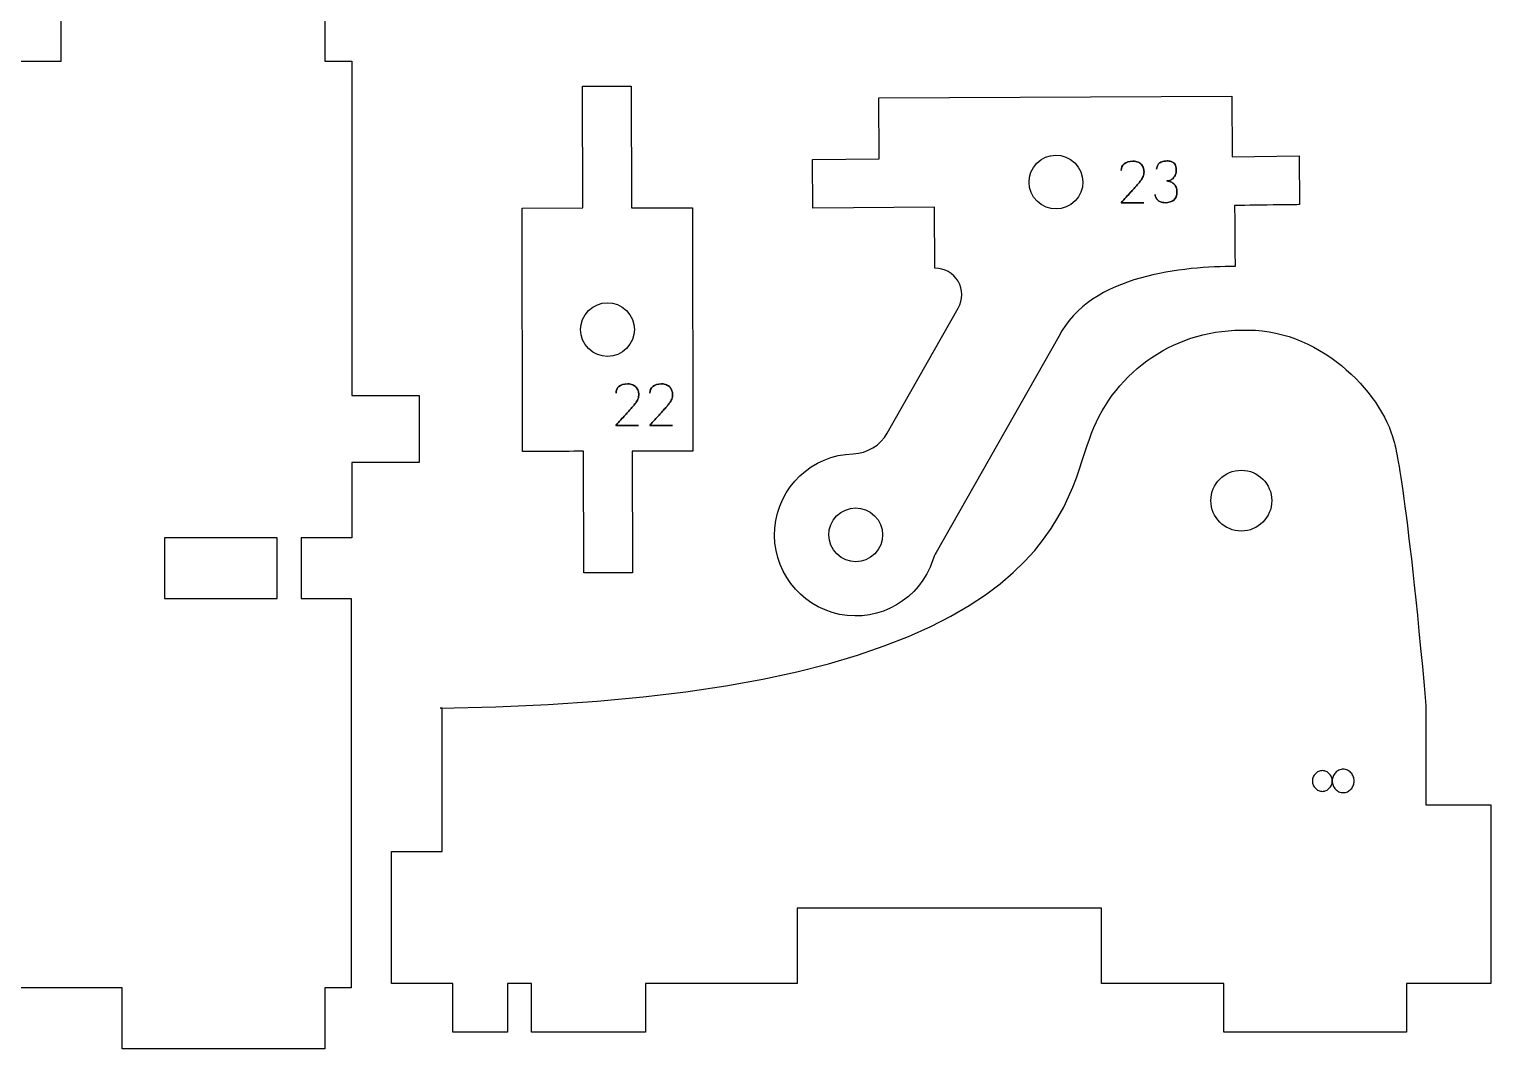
# Model space of a CAD drawing. Header units: centimetres. Extents: x -26.3 to 6, y -21.9 to 0.4.
# Drawn here: x -17.15 to -9.95, y -12.22 to -7.19 of the extents above; entities that cross this region are included whole.
import ezdxf

# ---------------------------------------------------------------- set-up
doc = ezdxf.new("R2010")
doc.units = ezdxf.units.CM
doc.header["$MEASUREMENT"] = 0
doc.layers.add('Layer 1', color=7, linetype='Continuous')

msp = doc.modelspace()

# ---------------------------------------------------------------- linework, layer by layer
at = {"layer": 'Layer 1', "lineweight": -3}
for points, knots in [([(-15.55957, -8.99456), (-15.55957, -8.99456), (-15.56221, -8.99415), (-15.56221, -8.99415), (-15.56221, -8.99415), (-15.56221, -8.99415), (-15.56221, -7.34545), (-15.56221, -7.34545), (-15.56221, -7.34545), (-15.56221, -7.34545), (-15.56477, -7.34544), (-15.56477, -7.34544), (-15.56477, -7.34544), (-15.56477, -7.34544), (-15.69477, -7.34544), (-15.69477, -7.34544), (-15.69477, -7.34544), (-15.69477, -7.34544), (-15.69477, -7.04544), (-15.69477, -7.04544), (-15.69477, -7.04544), (-15.69477, -7.04544), (-16.99477, -7.04544), (-16.99477, -7.04544), (-16.99477, -7.04544), (-16.99477, -7.04544), (-16.99477, -7.34544), (-16.99477, -7.34544), (-16.99477, -7.34544), (-16.99477, -7.34544), (-18.89477, -7.34544), (-18.89477, -7.34544), (-18.89477, -7.34544), (-18.89477, -7.34544), (-18.89477, -7.04544), (-18.89477, -7.04544), (-18.89477, -7.04544), (-18.89477, -7.04544), (-19.39477, -7.04544), (-19.39477, -7.04544), (-19.39477, -7.04544), (-19.39477, -7.04544), (-19.39477, -7.34544), (-19.39477, -7.34544), (-19.39477, -7.34544), (-19.39477, -7.34544), (-19.69477, -7.34544), (-19.69477, -7.34544), (-19.69477, -7.34544), (-19.69477, -7.34544), (-19.69477, -7.04544), (-19.69477, -7.04544), (-19.69477, -7.04544), (-19.69477, -7.04544), (-20.19477, -7.04544), (-20.19477, -7.04544), (-20.19477, -7.04544), (-20.19477, -7.04544), (-20.19477, -7.34544), (-20.19477, -7.34544), (-20.19477, -7.34544), (-20.19477, -7.34544), (-20.32477, -7.34544), (-20.32477, -7.34544), (-20.32477, -7.34544), (-20.32477, -7.34544), (-20.32477, -9.69546), (-20.32477, -9.69545), (-20.32477, -9.69545), (-20.32477, -9.69544), (-19.33472, -9.69545), (-19.33472, -9.69545), (-19.33472, -9.69545), (-19.33472, -9.69545), (-19.33472, -9.99545), (-19.33472, -9.99545), (-19.33472, -9.99545), (-19.33472, -9.99545), (-20.32477, -9.99544), (-20.32477, -9.99545), (-20.32477, -9.99545), (-20.32477, -9.99546), (-20.32477, -11.91544), (-20.32477, -11.91544), (-20.32477, -11.91544), (-20.32477, -11.91544), (-20.19477, -11.91544), (-20.19477, -11.91544), (-20.19477, -11.91544), (-20.19477, -11.91544), (-20.19477, -12.21544), (-20.19477, -12.21544), (-20.19477, -12.21544), (-20.19477, -12.21544), (-18.69477, -12.21544), (-18.69477, -12.21544), (-18.69477, -12.21544), (-18.69477, -12.21544), (-18.69477, -11.91544), (-18.69477, -11.91544), (-18.69477, -11.91544), (-18.69477, -11.91544), (-16.69477, -11.91544), (-16.69477, -11.91544), (-16.69477, -11.91544), (-16.69477, -11.91544), (-16.69477, -12.21544), (-16.69477, -12.21544), (-16.69477, -12.21544), (-16.69477, -12.21544), (-15.69477, -12.21544), (-15.69477, -12.21544), (-15.69477, -12.21544), (-15.69477, -12.21544), (-15.69477, -11.91544), (-15.69477, -11.91544), (-15.69477, -11.91544), (-15.69477, -11.91544), (-15.56477, -11.91544), (-15.56477, -11.91544), (-15.56477, -11.91544), (-15.56477, -11.91544), (-15.56477, -9.99546), (-15.56477, -9.99546), (-15.56477, -9.99546), (-15.56477, -9.99546), (-15.81171, -9.99546), (-15.81171, -9.99546), (-15.81171, -9.99546), (-15.81171, -9.99547), (-15.81171, -9.69547), (-15.81171, -9.69546), (-15.81171, -9.69546), (-15.81171, -9.69546), (-15.56221, -9.69546), (-15.56221, -9.69546), (-15.56221, -9.69546), (-15.56221, -9.69547), (-15.56221, -9.32415), (-15.56221, -9.32415), (-15.56221, -9.32415), (-15.56221, -9.32415), (-15.55957, -9.32456), (-15.55957, -9.32456), (-15.55957, -9.32456), (-15.55957, -9.32456), (-15.22957, -9.32456), (-15.22957, -9.32456), (-15.22957, -9.32456), (-15.22957, -9.32456), (-15.22957, -8.99456), (-15.22957, -8.99456), (-15.22957, -8.99456), (-15.22957, -8.99456), (-15.55957, -8.99456), (-15.55957, -8.99456)], [0, 0, 0, 0, 0.025, 0.025, 0.025, 0.025, 0.05, 0.05, 0.05, 0.05, 0.075, 0.075, 0.075, 0.075, 0.1, 0.1, 0.1, 0.1, 0.125, 0.125, 0.125, 0.125, 0.15, 0.15, 0.15, 0.15, 0.175, 0.175, 0.175, 0.175, 0.2, 0.2, 0.2, 0.2, 0.225, 0.225, 0.225, 0.225, 0.25, 0.25, 0.25, 0.25, 0.275, 0.275, 0.275, 0.275, 0.3, 0.3, 0.3, 0.3, 0.325, 0.325, 0.325, 0.325, 0.35, 0.35, 0.35, 0.35, 0.375, 0.375, 0.375, 0.375, 0.4, 0.4, 0.4, 0.4, 0.425, 0.425, 0.425, 0.425, 0.45, 0.45, 0.45, 0.45, 0.475, 0.475, 0.475, 0.475, 0.5, 0.5, 0.5, 0.5, 0.525, 0.525, 0.525, 0.525, 0.55, 0.55, 0.55, 0.55, 0.575, 0.575, 0.575, 0.575, 0.6, 0.6, 0.6, 0.6, 0.625, 0.625, 0.625, 0.625, 0.65, 0.65, 0.65, 0.65, 0.675, 0.675, 0.675, 0.675, 0.7, 0.7, 0.7, 0.7, 0.725, 0.725, 0.725, 0.725, 0.75, 0.75, 0.75, 0.75, 0.775, 0.775, 0.775, 0.775, 0.8, 0.8, 0.8, 0.8, 0.825, 0.825, 0.825, 0.825, 0.85, 0.85, 0.85, 0.85, 0.875, 0.875, 0.875, 0.875, 0.9, 0.9, 0.9, 0.9, 0.925, 0.925, 0.925, 0.925, 0.95, 0.95, 0.95, 0.95, 1, 1, 1, 1]), ([(-14.41988, -9.2696), (-14.41988, -9.2696), (-14.41854, -9.8696), (-14.41854, -9.8696), (-14.41854, -9.8696), (-14.41854, -9.8696), (-14.17854, -9.86906), (-14.17854, -9.86906), (-14.17854, -9.86906), (-14.17854, -9.86906), (-14.1799, -9.26906), (-14.1799, -9.26906), (-14.1799, -9.26906), (-14.1799, -9.26906), (-13.87989, -9.26838), (-13.87989, -9.26838), (-13.87989, -9.26838), (-13.87989, -9.26838), (-13.88258, -8.06839), (-13.88258, -8.06839), (-13.88258, -8.06839), (-13.88258, -8.06839), (-14.18258, -8.06906), (-14.18258, -8.06906), (-14.18258, -8.06906), (-14.18258, -8.06906), (-14.18392, -7.46906), (-14.18392, -7.46906), (-14.18392, -7.46906), (-14.18392, -7.46906), (-14.42392, -7.4696), (-14.42392, -7.4696), (-14.42392, -7.4696), (-14.42392, -7.4696), (-14.42257, -8.0696), (-14.42257, -8.0696), (-14.42257, -8.0696), (-14.42257, -8.0696), (-14.72258, -8.07028), (-14.72258, -8.07028), (-14.72258, -8.07028), (-14.72258, -8.07028), (-14.71988, -9.27026), (-14.71988, -9.27026), (-14.71988, -9.27026), (-14.71988, -9.27026), (-14.41988, -9.2696), (-14.41988, -9.2696)], [0, 0, 0, 0, 0.0769231, 0.0769231, 0.0769231, 0.0769231, 0.1538462, 0.1538462, 0.1538462, 0.1538462, 0.2307692, 0.2307692, 0.2307692, 0.2307692, 0.3076923, 0.3076923, 0.3076923, 0.3076923, 0.3846154, 0.3846154, 0.3846154, 0.3846154, 0.4615385, 0.4615385, 0.4615385, 0.4615385, 0.5384615, 0.5384615, 0.5384615, 0.5384615, 0.6153846, 0.6153846, 0.6153846, 0.6153846, 0.6923077, 0.6923077, 0.6923077, 0.6923077, 0.7692308, 0.7692308, 0.7692308, 0.7692308, 0.8461538, 0.8461538, 0.8461538, 0.8461539, 1, 1, 1, 1]), ([(-12.96371, -7.52657), (-12.96371, -7.52657), (-12.9634, -7.52657), (-12.9634, -7.52657), (-12.9634, -7.52657), (-12.9634, -7.52657), (-12.9612, -7.82656), (-12.9612, -7.82656), (-12.9612, -7.82656), (-12.9612, -7.82656), (-12.9612, -7.82679), (-12.9612, -7.82679), (-12.9612, -7.82679), (-12.9612, -7.82679), (-13.29118, -7.83096), (-13.29118, -7.83096), (-13.29118, -7.83096), (-13.29118, -7.83096), (-13.28942, -8.07095), (-13.28942, -8.07095), (-13.28942, -8.07095), (-13.28942, -8.07095), (-12.68944, -8.06655), (-12.68944, -8.06655), (-12.68944, -8.06655), (-12.68944, -8.06655), (-12.68725, -8.36655), (-12.68725, -8.36655), (-12.68725, -8.36655), (-12.64021, -8.3662), (-12.59656, -8.39097), (-12.57275, -8.43154), (-12.57275, -8.43154), (-12.54893, -8.47209), (-12.54856, -8.52229), (-12.57178, -8.5632), (-12.57178, -8.5632), (-12.57178, -8.5632), (-12.92218, -9.18051), (-12.92218, -9.18051), (-12.92218, -9.18051), (-12.95663, -9.24119), (-13.02021, -9.27953), (-13.08996, -9.28168), (-13.08996, -9.28168), (-13.29298, -9.28794), (-13.45908, -9.44537), (-13.47621, -9.64776), (-13.47621, -9.64776), (-13.49332, -9.85016), (-13.35605, -10.03326), (-13.15696, -10.07355), (-13.15696, -10.07355), (-12.95789, -10.11383), (-12.76021, -9.99853), (-12.6973, -9.80538), (-12.6973, -9.80538), (-12.69314, -9.79261), (-12.68771, -9.78029), (-12.68107, -9.7686), (-12.68107, -9.7686), (-12.68107, -9.7686), (-12.07667, -8.70382), (-12.07667, -8.70382), (-12.07667, -8.70382), (-11.92086, -8.39444), (-11.45146, -8.35954), (-11.20728, -8.35776), (-11.20728, -8.35776), (-11.20728, -8.35776), (-11.20948, -8.05776), (-11.20944, -8.05776), (-11.20944, -8.05776), (-11.20941, -8.05776), (-10.88949, -8.05337), (-10.88949, -8.05337), (-10.88949, -8.05337), (-10.88949, -8.05337), (-10.89125, -7.81338), (-10.89125, -7.81338), (-10.89125, -7.81338), (-10.89125, -7.81338), (-11.22123, -7.81777), (-11.22123, -7.81777), (-11.22123, -7.81777), (-11.22123, -7.81777), (-11.22343, -7.51778), (-11.22343, -7.51778), (-11.22343, -7.51778), (-11.22343, -7.51778), (-12.96371, -7.52657), (-12.96371, -7.52657)], [0, 0, 0, 0, 0.0416667, 0.0416667, 0.0416667, 0.0416667, 0.0833333, 0.0833333, 0.0833333, 0.0833333, 0.125, 0.125, 0.125, 0.125, 0.1666667, 0.1666667, 0.1666667, 0.1666667, 0.2083333, 0.2083333, 0.2083333, 0.2083333, 0.25, 0.25, 0.25, 0.25, 0.2916667, 0.2916667, 0.2916667, 0.2916667, 0.3333333, 0.3333333, 0.3333333, 0.3333333, 0.375, 0.375, 0.375, 0.375, 0.4166667, 0.4166667, 0.4166667, 0.4166667, 0.4583333, 0.4583333, 0.4583333, 0.4583333, 0.5, 0.5, 0.5, 0.5, 0.5416667, 0.5416667, 0.5416667, 0.5416667, 0.5833333, 0.5833333, 0.5833333, 0.5833333, 0.625, 0.625, 0.625, 0.625, 0.6666667, 0.6666667, 0.6666667, 0.6666667, 0.7083333, 0.7083333, 0.7083333, 0.7083333, 0.75, 0.75, 0.75, 0.75, 0.7916667, 0.7916667, 0.7916667, 0.7916667, 0.8333333, 0.8333333, 0.8333333, 0.8333333, 0.875, 0.875, 0.875, 0.875, 0.9166667, 0.9166667, 0.9166667, 0.9166667, 1, 1, 1, 1]), ([(-11.99596, -8.03517), (-11.9446, -7.98305), (-11.94523, -7.89914), (-11.99734, -7.84778), (-11.99734, -7.84778), (-12.04946, -7.79642), (-12.13335, -7.79704), (-12.18471, -7.84916), (-12.18471, -7.84916), (-12.23607, -7.90128), (-12.23547, -7.98518), (-12.18335, -8.03653), (-12.18335, -8.03653), (-12.13123, -8.08789), (-12.04732, -8.08729), (-11.99596, -8.03517)], [0, 0, 0, 0, 0.2, 0.2, 0.2, 0.2, 0.4, 0.4, 0.4, 0.4, 0.6, 0.6, 0.6, 0.6, 1, 1, 1, 1]), ([(-11.76879, -8.04376), (-11.75186, -8.02495), (-11.73652, -8.00792), (-11.72279, -7.99268), (-11.72279, -7.99268), (-11.71696, -7.98628), (-11.71117, -7.97988), (-11.70543, -7.97349), (-11.70543, -7.97349), (-11.69969, -7.96709), (-11.69452, -7.96126), (-11.68991, -7.95599), (-11.68991, -7.95599), (-11.6853, -7.95072), (-11.68144, -7.94625), (-11.67834, -7.94258), (-11.67834, -7.94258), (-11.67524, -7.93892), (-11.6734, -7.93661), (-11.67284, -7.93567), (-11.67284, -7.93567), (-11.67171, -7.93379), (-11.6702, -7.93158), (-11.66832, -7.92904), (-11.66832, -7.92904), (-11.66644, -7.9265), (-11.66461, -7.92349), (-11.66282, -7.92001), (-11.66282, -7.92001), (-11.66103, -7.91653), (-11.65948, -7.91243), (-11.65816, -7.90773), (-11.65816, -7.90773), (-11.65684, -7.90303), (-11.65619, -7.89757), (-11.65619, -7.89136), (-11.65619, -7.89136), (-11.65619, -7.88515), (-11.65722, -7.87894), (-11.65929, -7.87273), (-11.65929, -7.87273), (-11.66136, -7.86653), (-11.66456, -7.86093), (-11.66889, -7.85594), (-11.66889, -7.85594), (-11.67321, -7.85096), (-11.67881, -7.84691), (-11.68568, -7.84381), (-11.68568, -7.84381), (-11.69254, -7.8407), (-11.70087, -7.83915), (-11.71065, -7.83915), (-11.71065, -7.83915), (-11.73041, -7.83934), (-11.74494, -7.84367), (-11.75426, -7.85213), (-11.75426, -7.85213), (-11.76357, -7.8606), (-11.76823, -7.87179), (-11.76823, -7.88572), (-11.76823, -7.88572), (-11.76823, -7.87179), (-11.76357, -7.8606), (-11.75426, -7.85213), (-11.75426, -7.85213), (-11.74494, -7.84367), (-11.73041, -7.83934), (-11.71065, -7.83915), (-11.71065, -7.83915), (-11.70087, -7.83915), (-11.69254, -7.8407), (-11.68568, -7.84381), (-11.68568, -7.84381), (-11.67881, -7.84691), (-11.67321, -7.85096), (-11.66889, -7.85594), (-11.66889, -7.85594), (-11.66456, -7.86093), (-11.66136, -7.86653), (-11.65929, -7.87273), (-11.65929, -7.87273), (-11.65722, -7.87894), (-11.65619, -7.88515), (-11.65619, -7.89136), (-11.65619, -7.89136), (-11.65619, -7.89757), (-11.65684, -7.90303), (-11.65816, -7.90773), (-11.65816, -7.90773), (-11.65948, -7.91243), (-11.66103, -7.91653), (-11.66282, -7.92001), (-11.66282, -7.92001), (-11.66461, -7.92349), (-11.66644, -7.9265), (-11.66832, -7.92904), (-11.66832, -7.92904), (-11.6702, -7.93158), (-11.67171, -7.93379), (-11.67284, -7.93567), (-11.67284, -7.93567), (-11.6734, -7.93661), (-11.67524, -7.93892), (-11.67834, -7.94258), (-11.67834, -7.94258), (-11.68144, -7.94625), (-11.6853, -7.95072), (-11.68991, -7.95599), (-11.68991, -7.95599), (-11.69452, -7.96126), (-11.69969, -7.96709), (-11.70543, -7.97349), (-11.70543, -7.97349), (-11.71117, -7.97988), (-11.71696, -7.98628), (-11.72279, -7.99268), (-11.72279, -7.99268), (-11.73652, -8.00792), (-11.75186, -8.02495), (-11.76879, -8.04376), (-11.76879, -8.04376), (-11.76879, -8.04376), (-11.6576, -8.04376), (-11.6576, -8.04376), (-11.6576, -8.04376), (-11.6576, -8.04376), (-11.76879, -8.04376), (-11.76879, -8.04376)], [0, 0, 0, 0, 0.030303, 0.030303, 0.030303, 0.030303, 0.0606061, 0.0606061, 0.0606061, 0.0606061, 0.0909091, 0.0909091, 0.0909091, 0.0909091, 0.1212121, 0.1212121, 0.1212121, 0.1212121, 0.1515152, 0.1515152, 0.1515152, 0.1515152, 0.1818182, 0.1818182, 0.1818182, 0.1818182, 0.2121212, 0.2121212, 0.2121212, 0.2121212, 0.2424242, 0.2424242, 0.2424242, 0.2424243, 0.2727273, 0.2727273, 0.2727273, 0.2727273, 0.3030303, 0.3030303, 0.3030303, 0.3030303, 0.3333333, 0.3333333, 0.3333333, 0.3333333, 0.3636364, 0.3636364, 0.3636364, 0.3636364, 0.3939394, 0.3939394, 0.3939394, 0.3939394, 0.4242424, 0.4242424, 0.4242424, 0.4242424, 0.4545455, 0.4545455, 0.4545455, 0.4545455, 0.4848485, 0.4848485, 0.4848485, 0.4848485, 0.5151515, 0.5151515, 0.5151515, 0.5151515, 0.5454545, 0.5454545, 0.5454545, 0.5454546, 0.5757576, 0.5757576, 0.5757576, 0.5757576, 0.6060606, 0.6060606, 0.6060606, 0.6060606, 0.6363636, 0.6363636, 0.6363636, 0.6363636, 0.6666667, 0.6666667, 0.6666667, 0.6666667, 0.6969697, 0.6969697, 0.6969697, 0.6969697, 0.7272727, 0.7272727, 0.7272727, 0.7272727, 0.7575758, 0.7575758, 0.7575758, 0.7575758, 0.7878788, 0.7878788, 0.7878788, 0.7878788, 0.8181818, 0.8181818, 0.8181818, 0.8181818, 0.8484848, 0.8484848, 0.8484848, 0.8484849, 0.8787879, 0.8787879, 0.8787879, 0.8787879, 0.9090909, 0.9090909, 0.9090909, 0.9090909, 0.9393939, 0.9393939, 0.9393939, 0.9393939, 1, 1, 1, 1]), ([(-11.60172, -8.00397), (-11.60116, -8.00829), (-11.59989, -8.01276), (-11.59791, -8.01737), (-11.59791, -8.01737), (-11.59594, -8.02198), (-11.59307, -8.02626), (-11.5893, -8.03021), (-11.5893, -8.03021), (-11.58554, -8.03416), (-11.5806, -8.03741), (-11.57449, -8.03995), (-11.57449, -8.03995), (-11.56837, -8.04249), (-11.5608, -8.04376), (-11.55177, -8.04376), (-11.55177, -8.04376), (-11.53371, -8.04357), (-11.5195, -8.0392), (-11.50915, -8.03064), (-11.50915, -8.03064), (-11.49881, -8.02208), (-11.49363, -8.00876), (-11.49363, -7.9907), (-11.49363, -7.9907), (-11.49363, -7.98167), (-11.49509, -7.97377), (-11.49801, -7.967), (-11.49801, -7.967), (-11.50092, -7.96022), (-11.50478, -7.95463), (-11.50958, -7.9502), (-11.50958, -7.9502), (-11.51437, -7.94578), (-11.51974, -7.94244), (-11.52566, -7.94019), (-11.52566, -7.94019), (-11.53159, -7.93793), (-11.53756, -7.9368), (-11.54358, -7.9368), (-11.54358, -7.9368), (-11.53756, -7.93699), (-11.53178, -7.93576), (-11.52623, -7.93313), (-11.52623, -7.93313), (-11.52068, -7.9305), (-11.51574, -7.92678), (-11.51141, -7.92198), (-11.51141, -7.92198), (-11.50708, -7.91718), (-11.5036, -7.91154), (-11.50097, -7.90505), (-11.50097, -7.90505), (-11.49833, -7.89856), (-11.49702, -7.89155), (-11.49702, -7.88402), (-11.49702, -7.88402), (-11.49702, -7.88195), (-11.49706, -7.87932), (-11.49716, -7.87612), (-11.49716, -7.87612), (-11.49725, -7.87292), (-11.49772, -7.86963), (-11.49857, -7.86624), (-11.49857, -7.86624), (-11.49942, -7.86286), (-11.50073, -7.85947), (-11.50252, -7.85608), (-11.50252, -7.85608), (-11.50431, -7.8527), (-11.50685, -7.84964), (-11.51014, -7.84691), (-11.51014, -7.84691), (-11.51343, -7.84418), (-11.51767, -7.84202), (-11.52284, -7.84042), (-11.52284, -7.84042), (-11.52801, -7.83882), (-11.53427, -7.83802), (-11.54161, -7.83802), (-11.54161, -7.83802), (-11.5529, -7.83802), (-11.56188, -7.83939), (-11.56856, -7.84211), (-11.56856, -7.84211), (-11.57524, -7.84484), (-11.58041, -7.84823), (-11.58408, -7.85227), (-11.58408, -7.85227), (-11.58775, -7.85632), (-11.59029, -7.86074), (-11.5917, -7.86554), (-11.5917, -7.86554), (-11.59311, -7.87034), (-11.5941, -7.8749), (-11.59467, -7.87923), (-11.59467, -7.87923), (-11.5941, -7.8749), (-11.59311, -7.87034), (-11.5917, -7.86554), (-11.5917, -7.86554), (-11.59029, -7.86074), (-11.58775, -7.85632), (-11.58408, -7.85227), (-11.58408, -7.85227), (-11.58041, -7.84823), (-11.57524, -7.84484), (-11.56856, -7.84211), (-11.56856, -7.84211), (-11.56188, -7.83939), (-11.5529, -7.83802), (-11.54161, -7.83802), (-11.54161, -7.83802), (-11.53427, -7.83802), (-11.52801, -7.83882), (-11.52284, -7.84042), (-11.52284, -7.84042), (-11.51767, -7.84202), (-11.51343, -7.84418), (-11.51014, -7.84691), (-11.51014, -7.84691), (-11.50685, -7.84964), (-11.50431, -7.8527), (-11.50252, -7.85608), (-11.50252, -7.85608), (-11.50073, -7.85947), (-11.49942, -7.86286), (-11.49857, -7.86624), (-11.49857, -7.86624), (-11.49772, -7.86963), (-11.49725, -7.87288), (-11.49716, -7.87598), (-11.49716, -7.87598), (-11.49706, -7.87908), (-11.49702, -7.88177), (-11.49702, -7.88402), (-11.49702, -7.88402), (-11.49702, -7.89155), (-11.49833, -7.89856), (-11.50097, -7.90505), (-11.50097, -7.90505), (-11.5036, -7.91154), (-11.50708, -7.91718), (-11.51141, -7.92198), (-11.51141, -7.92198), (-11.51574, -7.92678), (-11.52068, -7.9305), (-11.52623, -7.93313), (-11.52623, -7.93313), (-11.53178, -7.93576), (-11.53756, -7.93699), (-11.54358, -7.9368), (-11.54358, -7.9368), (-11.53756, -7.9368), (-11.53159, -7.93793), (-11.52566, -7.94019), (-11.52566, -7.94019), (-11.51974, -7.94244), (-11.51437, -7.94578), (-11.50958, -7.9502), (-11.50958, -7.9502), (-11.50478, -7.95463), (-11.50092, -7.96022), (-11.49801, -7.967), (-11.49801, -7.967), (-11.49509, -7.97377), (-11.49363, -7.98167), (-11.49363, -7.9907), (-11.49363, -7.9907), (-11.49363, -8.00876), (-11.49881, -8.02208), (-11.50915, -8.03064), (-11.50915, -8.03064), (-11.5195, -8.0392), (-11.53371, -8.04357), (-11.55177, -8.04376), (-11.55177, -8.04376), (-11.5608, -8.04376), (-11.56837, -8.04249), (-11.57449, -8.03995), (-11.57449, -8.03995), (-11.5806, -8.03741), (-11.58554, -8.03416), (-11.5893, -8.03021), (-11.5893, -8.03021), (-11.59307, -8.02626), (-11.59594, -8.02198), (-11.59791, -8.01737), (-11.59791, -8.01737), (-11.59989, -8.01276), (-11.60116, -8.00829), (-11.60172, -8.00397)], [0, 0, 0, 0, 0.0204082, 0.0204082, 0.0204082, 0.0204082, 0.0408163, 0.0408163, 0.0408163, 0.0408163, 0.0612245, 0.0612245, 0.0612245, 0.0612245, 0.0816327, 0.0816327, 0.0816327, 0.0816327, 0.1020408, 0.1020408, 0.1020408, 0.1020408, 0.122449, 0.122449, 0.122449, 0.122449, 0.1428571, 0.1428571, 0.1428571, 0.1428572, 0.1632653, 0.1632653, 0.1632653, 0.1632653, 0.1836735, 0.1836735, 0.1836735, 0.1836735, 0.2040816, 0.2040816, 0.2040816, 0.2040816, 0.2244898, 0.2244898, 0.2244898, 0.2244898, 0.244898, 0.244898, 0.244898, 0.244898, 0.2653061, 0.2653061, 0.2653061, 0.2653061, 0.2857143, 0.2857143, 0.2857143, 0.2857143, 0.3061224, 0.3061224, 0.3061224, 0.3061225, 0.3265306, 0.3265306, 0.3265306, 0.3265306, 0.3469388, 0.3469388, 0.3469388, 0.3469388, 0.3673469, 0.3673469, 0.3673469, 0.3673469, 0.3877551, 0.3877551, 0.3877551, 0.3877551, 0.4081633, 0.4081633, 0.4081633, 0.4081633, 0.4285714, 0.4285714, 0.4285714, 0.4285714, 0.4489796, 0.4489796, 0.4489796, 0.4489796, 0.4693878, 0.4693878, 0.4693878, 0.4693878, 0.4897959, 0.4897959, 0.4897959, 0.4897959, 0.5102041, 0.5102041, 0.5102041, 0.5102041, 0.5306122, 0.5306122, 0.5306122, 0.5306123, 0.5510204, 0.5510204, 0.5510204, 0.5510204, 0.5714286, 0.5714286, 0.5714286, 0.5714286, 0.5918367, 0.5918367, 0.5918367, 0.5918367, 0.6122449, 0.6122449, 0.6122449, 0.6122449, 0.6326531, 0.6326531, 0.6326531, 0.6326531, 0.6530612, 0.6530612, 0.6530612, 0.6530612, 0.6734694, 0.6734694, 0.6734694, 0.6734694, 0.6938776, 0.6938776, 0.6938776, 0.6938776, 0.7142857, 0.7142857, 0.7142857, 0.7142857, 0.7346939, 0.7346939, 0.7346939, 0.7346939, 0.755102, 0.755102, 0.755102, 0.7551021, 0.7755102, 0.7755102, 0.7755102, 0.7755102, 0.7959184, 0.7959184, 0.7959184, 0.7959184, 0.8163265, 0.8163265, 0.8163265, 0.8163265, 0.8367347, 0.8367347, 0.8367347, 0.8367347, 0.8571429, 0.8571429, 0.8571429, 0.8571429, 0.877551, 0.877551, 0.877551, 0.877551, 0.8979592, 0.8979592, 0.8979592, 0.8979592, 0.9183673, 0.9183673, 0.9183673, 0.9183674, 0.9387755, 0.9387755, 0.9387755, 0.9387755, 0.9591837, 0.9591837, 0.9591837, 0.9591837, 1, 1, 1, 1]), ([(-14.20777, -8.57543), (-14.25961, -8.52381), (-14.34351, -8.52399), (-14.39514, -8.57585), (-14.39514, -8.57585), (-14.44677, -8.6277), (-14.44657, -8.71161), (-14.39471, -8.76323), (-14.39471, -8.76323), (-14.34286, -8.81486), (-14.25896, -8.81466), (-14.20734, -8.7628), (-14.20734, -8.7628), (-14.1557, -8.71095), (-14.1559, -8.62706), (-14.20777, -8.57543)], [0, 0, 0, 0, 0.2, 0.2, 0.2, 0.2, 0.4, 0.4, 0.4, 0.4, 0.6, 0.6, 0.6, 0.6, 1, 1, 1, 1]), ([(-9.94656, -11.01283), (-9.94656, -11.01283), (-9.96655, -11.01283), (-9.96655, -11.01283), (-9.96655, -11.01283), (-9.96655, -11.01283), (-10.26655, -11.01283), (-10.26655, -11.01283), (-10.26655, -11.01283), (-10.26655, -11.01283), (-10.26655, -10.52283), (-10.26655, -10.52283), (-10.26655, -10.52283), (-10.36113, -9.44486), (-10.42323, -9.21143), (-10.42407, -9.22035), (-10.42407, -9.22035), (-10.48698, -8.97389), (-10.80152, -8.65286), (-11.17657, -8.67245), (-11.17657, -8.67245), (-11.52427, -8.67245), (-11.81954, -8.89701), (-11.92527, -9.20898), (-11.92527, -9.20898), (-12.04896, -9.52722), (-12.10121, -10.49558), (-15.12655, -10.53606), (-15.12655, -10.53606), (-15.12655, -10.53606), (-15.11656, -10.53606), (-15.11656, -10.53606), (-15.11656, -10.53606), (-15.11656, -10.53606), (-15.11656, -11.24284), (-15.11656, -11.24284), (-15.11656, -11.24284), (-15.11656, -11.24284), (-15.36657, -11.24284), (-15.36656, -11.24284), (-15.36656, -11.24284), (-15.36656, -11.24284), (-15.36656, -11.89283), (-15.36656, -11.89283), (-15.36656, -11.89283), (-15.36657, -11.89283), (-15.06441, -11.89283), (-15.06441, -11.89283), (-15.06441, -11.89283), (-15.06441, -11.89283), (-15.06441, -12.13283), (-15.06441, -12.13282), (-15.06441, -12.13282), (-15.06441, -12.13282), (-14.79441, -12.13282), (-14.79441, -12.13282), (-14.79441, -12.13282), (-14.79441, -12.13282), (-14.79441, -11.89282), (-14.79441, -11.89282), (-14.79441, -11.89282), (-14.79441, -11.89283), (-14.67657, -11.89283), (-14.67657, -11.89283), (-14.67657, -11.89283), (-14.67657, -11.89283), (-14.67657, -12.13283), (-14.67657, -12.13283), (-14.67657, -12.13283), (-14.67657, -12.13283), (-14.11441, -12.13283), (-14.11441, -12.13283), (-14.11441, -12.13283), (-14.11441, -12.13283), (-14.11441, -11.89283), (-14.11441, -11.89283), (-14.11441, -11.89283), (-14.11441, -11.89283), (-13.36784, -11.89283), (-13.36784, -11.89283), (-13.36784, -11.89283), (-13.36784, -11.89283), (-13.36656, -11.89283), (-13.36656, -11.89283), (-13.36656, -11.89283), (-13.36656, -11.89283), (-13.36656, -11.52281), (-13.36656, -11.52281), (-13.36656, -11.52281), (-13.36656, -11.52281), (-11.86656, -11.52281), (-11.86656, -11.52281), (-11.86656, -11.52281), (-11.86656, -11.52281), (-11.86656, -11.89281), (-11.86656, -11.89281), (-11.86656, -11.89281), (-11.86656, -11.89281), (-11.26265, -11.89281), (-11.26265, -11.89281), (-11.26265, -11.89281), (-11.26265, -11.89281), (-11.26265, -12.13283), (-11.26265, -12.13283), (-11.26265, -12.13283), (-11.26265, -12.13283), (-10.36262, -12.13283), (-10.36262, -12.13283), (-10.36262, -12.13283), (-10.36262, -12.13283), (-10.36262, -11.89283), (-10.36262, -11.89283), (-10.36262, -11.89283), (-10.36262, -11.89283), (-9.94656, -11.89283), (-9.94656, -11.89283), (-9.94656, -11.89283), (-9.94656, -11.89283), (-9.94656, -11.01283), (-9.94656, -11.01283)], [0, 0, 0, 0, 0.0322581, 0.0322581, 0.0322581, 0.0322581, 0.0645161, 0.0645161, 0.0645161, 0.0645161, 0.0967742, 0.0967742, 0.0967742, 0.0967742, 0.1290323, 0.1290323, 0.1290323, 0.1290323, 0.1612903, 0.1612903, 0.1612903, 0.1612903, 0.1935484, 0.1935484, 0.1935484, 0.1935484, 0.2258065, 0.2258065, 0.2258065, 0.2258065, 0.2580645, 0.2580645, 0.2580645, 0.2580645, 0.2903226, 0.2903226, 0.2903226, 0.2903226, 0.3225806, 0.3225806, 0.3225806, 0.3225807, 0.3548387, 0.3548387, 0.3548387, 0.3548387, 0.3870968, 0.3870968, 0.3870968, 0.3870968, 0.4193548, 0.4193548, 0.4193548, 0.4193548, 0.4516129, 0.4516129, 0.4516129, 0.4516129, 0.483871, 0.483871, 0.483871, 0.483871, 0.516129, 0.516129, 0.516129, 0.516129, 0.5483871, 0.5483871, 0.5483871, 0.5483871, 0.5806452, 0.5806452, 0.5806452, 0.5806452, 0.6129032, 0.6129032, 0.6129032, 0.6129032, 0.6451613, 0.6451613, 0.6451613, 0.6451613, 0.6774194, 0.6774194, 0.6774194, 0.6774194, 0.7096774, 0.7096774, 0.7096774, 0.7096774, 0.7419355, 0.7419355, 0.7419355, 0.7419355, 0.7741935, 0.7741935, 0.7741935, 0.7741936, 0.8064516, 0.8064516, 0.8064516, 0.8064516, 0.8387097, 0.8387097, 0.8387097, 0.8387097, 0.8709677, 0.8709677, 0.8709677, 0.8709678, 0.9032258, 0.9032258, 0.9032258, 0.9032258, 0.9354839, 0.9354839, 0.9354839, 0.9354839, 1, 1, 1, 1]), ([(-14.25987, -9.14179), (-14.24294, -9.12298), (-14.2276, -9.10595), (-14.21387, -9.09071), (-14.21387, -9.09071), (-14.20804, -9.08431), (-14.20225, -9.07791), (-14.19651, -9.07152), (-14.19651, -9.07152), (-14.19077, -9.06512), (-14.1856, -9.05929), (-14.18099, -9.05402), (-14.18099, -9.05402), (-14.17638, -9.04875), (-14.17252, -9.04428), (-14.16942, -9.04061), (-14.16942, -9.04061), (-14.16632, -9.03695), (-14.16448, -9.03464), (-14.16392, -9.0337), (-14.16392, -9.0337), (-14.16279, -9.03182), (-14.16128, -9.02961), (-14.1594, -9.02707), (-14.1594, -9.02707), (-14.15752, -9.02453), (-14.15569, -9.02152), (-14.1539, -9.01804), (-14.1539, -9.01804), (-14.15211, -9.01456), (-14.15056, -9.01046), (-14.14924, -9.00576), (-14.14924, -9.00576), (-14.14792, -9.00106), (-14.14727, -8.9956), (-14.14727, -8.98939), (-14.14727, -8.98939), (-14.14727, -8.98318), (-14.1483, -8.97697), (-14.15037, -8.97076), (-14.15037, -8.97076), (-14.15244, -8.96456), (-14.15564, -8.95896), (-14.15997, -8.95397), (-14.15997, -8.95397), (-14.16429, -8.94899), (-14.16989, -8.94494), (-14.17676, -8.94184), (-14.17676, -8.94184), (-14.18362, -8.93873), (-14.19195, -8.93718), (-14.20173, -8.93718), (-14.20173, -8.93718), (-14.22149, -8.93737), (-14.23602, -8.9417), (-14.24534, -8.95016), (-14.24534, -8.95016), (-14.25465, -8.95863), (-14.25931, -8.96982), (-14.25931, -8.98375), (-14.25931, -8.98375), (-14.25931, -8.96982), (-14.25465, -8.95863), (-14.24534, -8.95016), (-14.24534, -8.95016), (-14.23602, -8.9417), (-14.22149, -8.93737), (-14.20173, -8.93718), (-14.20173, -8.93718), (-14.19195, -8.93718), (-14.18362, -8.93873), (-14.17676, -8.94184), (-14.17676, -8.94184), (-14.16989, -8.94494), (-14.16429, -8.94899), (-14.15997, -8.95397), (-14.15997, -8.95397), (-14.15564, -8.95896), (-14.15244, -8.96456), (-14.15037, -8.97076), (-14.15037, -8.97076), (-14.1483, -8.97697), (-14.14727, -8.98318), (-14.14727, -8.98939), (-14.14727, -8.98939), (-14.14727, -8.9956), (-14.14792, -9.00106), (-14.14924, -9.00576), (-14.14924, -9.00576), (-14.15056, -9.01046), (-14.15211, -9.01456), (-14.1539, -9.01804), (-14.1539, -9.01804), (-14.15569, -9.02152), (-14.15752, -9.02453), (-14.1594, -9.02707), (-14.1594, -9.02707), (-14.16128, -9.02961), (-14.16279, -9.03182), (-14.16392, -9.0337), (-14.16392, -9.0337), (-14.16448, -9.03464), (-14.16632, -9.03695), (-14.16942, -9.04061), (-14.16942, -9.04061), (-14.17252, -9.04428), (-14.17638, -9.04875), (-14.18099, -9.05402), (-14.18099, -9.05402), (-14.1856, -9.05929), (-14.19077, -9.06512), (-14.19651, -9.07152), (-14.19651, -9.07152), (-14.20225, -9.07791), (-14.20804, -9.08431), (-14.21387, -9.09071), (-14.21387, -9.09071), (-14.2276, -9.10595), (-14.24294, -9.12298), (-14.25987, -9.14179), (-14.25987, -9.14179), (-14.25987, -9.14179), (-14.14868, -9.14179), (-14.14868, -9.14179), (-14.14868, -9.14179), (-14.14868, -9.14179), (-14.25987, -9.14179), (-14.25987, -9.14179)], [0, 0, 0, 0, 0.030303, 0.030303, 0.030303, 0.030303, 0.0606061, 0.0606061, 0.0606061, 0.0606061, 0.0909091, 0.0909091, 0.0909091, 0.0909091, 0.1212121, 0.1212121, 0.1212121, 0.1212121, 0.1515152, 0.1515152, 0.1515152, 0.1515152, 0.1818182, 0.1818182, 0.1818182, 0.1818182, 0.2121212, 0.2121212, 0.2121212, 0.2121212, 0.2424242, 0.2424242, 0.2424242, 0.2424243, 0.2727273, 0.2727273, 0.2727273, 0.2727273, 0.3030303, 0.3030303, 0.3030303, 0.3030303, 0.3333333, 0.3333333, 0.3333333, 0.3333333, 0.3636364, 0.3636364, 0.3636364, 0.3636364, 0.3939394, 0.3939394, 0.3939394, 0.3939394, 0.4242424, 0.4242424, 0.4242424, 0.4242424, 0.4545455, 0.4545455, 0.4545455, 0.4545455, 0.4848485, 0.4848485, 0.4848485, 0.4848485, 0.5151515, 0.5151515, 0.5151515, 0.5151515, 0.5454545, 0.5454545, 0.5454545, 0.5454546, 0.5757576, 0.5757576, 0.5757576, 0.5757576, 0.6060606, 0.6060606, 0.6060606, 0.6060606, 0.6363636, 0.6363636, 0.6363636, 0.6363636, 0.6666667, 0.6666667, 0.6666667, 0.6666667, 0.6969697, 0.6969697, 0.6969697, 0.6969697, 0.7272727, 0.7272727, 0.7272727, 0.7272727, 0.7575758, 0.7575758, 0.7575758, 0.7575758, 0.7878788, 0.7878788, 0.7878788, 0.7878788, 0.8181818, 0.8181818, 0.8181818, 0.8181818, 0.8484848, 0.8484848, 0.8484848, 0.8484849, 0.8787879, 0.8787879, 0.8787879, 0.8787879, 0.9090909, 0.9090909, 0.9090909, 0.9090909, 0.9393939, 0.9393939, 0.9393939, 0.9393939, 1, 1, 1, 1]), ([(-14.0928, -9.14179), (-14.07587, -9.12298), (-14.06053, -9.10595), (-14.0468, -9.09071), (-14.0468, -9.09071), (-14.04097, -9.08431), (-14.03518, -9.07791), (-14.02944, -9.07152), (-14.02944, -9.07152), (-14.0237, -9.06512), (-14.01853, -9.05929), (-14.01392, -9.05402), (-14.01392, -9.05402), (-14.00931, -9.04875), (-14.00545, -9.04428), (-14.00235, -9.04061), (-14.00235, -9.04061), (-13.99925, -9.03695), (-13.99741, -9.03464), (-13.99685, -9.0337), (-13.99685, -9.0337), (-13.99572, -9.03182), (-13.99421, -9.02961), (-13.99233, -9.02707), (-13.99233, -9.02707), (-13.99045, -9.02453), (-13.98862, -9.02152), (-13.98683, -9.01804), (-13.98683, -9.01804), (-13.98504, -9.01456), (-13.98349, -9.01046), (-13.98217, -9.00576), (-13.98217, -9.00576), (-13.98085, -9.00106), (-13.9802, -8.9956), (-13.9802, -8.98939), (-13.9802, -8.98939), (-13.9802, -8.98318), (-13.98123, -8.97697), (-13.9833, -8.97076), (-13.9833, -8.97076), (-13.98537, -8.96456), (-13.98857, -8.95896), (-13.9929, -8.95397), (-13.9929, -8.95397), (-13.99722, -8.94899), (-14.00282, -8.94494), (-14.00969, -8.94184), (-14.00969, -8.94184), (-14.01655, -8.93873), (-14.02488, -8.93718), (-14.03466, -8.93718), (-14.03466, -8.93718), (-14.05442, -8.93737), (-14.06895, -8.9417), (-14.07827, -8.95016), (-14.07827, -8.95016), (-14.08758, -8.95863), (-14.09224, -8.96982), (-14.09224, -8.98375), (-14.09224, -8.98375), (-14.09224, -8.96982), (-14.08758, -8.95863), (-14.07827, -8.95016), (-14.07827, -8.95016), (-14.06895, -8.9417), (-14.05442, -8.93737), (-14.03466, -8.93718), (-14.03466, -8.93718), (-14.02488, -8.93718), (-14.01655, -8.93873), (-14.00969, -8.94184), (-14.00969, -8.94184), (-14.00282, -8.94494), (-13.99722, -8.94899), (-13.9929, -8.95397), (-13.9929, -8.95397), (-13.98857, -8.95896), (-13.98537, -8.96456), (-13.9833, -8.97076), (-13.9833, -8.97076), (-13.98123, -8.97697), (-13.9802, -8.98318), (-13.9802, -8.98939), (-13.9802, -8.98939), (-13.9802, -8.9956), (-13.98085, -9.00106), (-13.98217, -9.00576), (-13.98217, -9.00576), (-13.98349, -9.01046), (-13.98504, -9.01456), (-13.98683, -9.01804), (-13.98683, -9.01804), (-13.98862, -9.02152), (-13.99045, -9.02453), (-13.99233, -9.02707), (-13.99233, -9.02707), (-13.99421, -9.02961), (-13.99572, -9.03182), (-13.99685, -9.0337), (-13.99685, -9.0337), (-13.99741, -9.03464), (-13.99925, -9.03695), (-14.00235, -9.04061), (-14.00235, -9.04061), (-14.00545, -9.04428), (-14.00931, -9.04875), (-14.01392, -9.05402), (-14.01392, -9.05402), (-14.01853, -9.05929), (-14.0237, -9.06512), (-14.02944, -9.07152), (-14.02944, -9.07152), (-14.03518, -9.07791), (-14.04097, -9.08431), (-14.0468, -9.09071), (-14.0468, -9.09071), (-14.06053, -9.10595), (-14.07587, -9.12298), (-14.0928, -9.14179), (-14.0928, -9.14179), (-14.0928, -9.14179), (-13.98161, -9.14179), (-13.98161, -9.14179), (-13.98161, -9.14179), (-13.98161, -9.14179), (-14.0928, -9.14179), (-14.0928, -9.14179)], [0, 0, 0, 0, 0.030303, 0.030303, 0.030303, 0.030303, 0.0606061, 0.0606061, 0.0606061, 0.0606061, 0.0909091, 0.0909091, 0.0909091, 0.0909091, 0.1212121, 0.1212121, 0.1212121, 0.1212121, 0.1515152, 0.1515152, 0.1515152, 0.1515152, 0.1818182, 0.1818182, 0.1818182, 0.1818182, 0.2121212, 0.2121212, 0.2121212, 0.2121212, 0.2424242, 0.2424242, 0.2424242, 0.2424243, 0.2727273, 0.2727273, 0.2727273, 0.2727273, 0.3030303, 0.3030303, 0.3030303, 0.3030303, 0.3333333, 0.3333333, 0.3333333, 0.3333333, 0.3636364, 0.3636364, 0.3636364, 0.3636364, 0.3939394, 0.3939394, 0.3939394, 0.3939394, 0.4242424, 0.4242424, 0.4242424, 0.4242424, 0.4545455, 0.4545455, 0.4545455, 0.4545455, 0.4848485, 0.4848485, 0.4848485, 0.4848485, 0.5151515, 0.5151515, 0.5151515, 0.5151515, 0.5454545, 0.5454545, 0.5454545, 0.5454546, 0.5757576, 0.5757576, 0.5757576, 0.5757576, 0.6060606, 0.6060606, 0.6060606, 0.6060606, 0.6363636, 0.6363636, 0.6363636, 0.6363636, 0.6666667, 0.6666667, 0.6666667, 0.6666667, 0.6969697, 0.6969697, 0.6969697, 0.6969697, 0.7272727, 0.7272727, 0.7272727, 0.7272727, 0.7575758, 0.7575758, 0.7575758, 0.7575758, 0.7878788, 0.7878788, 0.7878788, 0.7878788, 0.8181818, 0.8181818, 0.8181818, 0.8181818, 0.8484848, 0.8484848, 0.8484848, 0.8484849, 0.8787879, 0.8787879, 0.8787879, 0.8787879, 0.9090909, 0.9090909, 0.9090909, 0.9090909, 0.9393939, 0.9393939, 0.9393939, 0.9393939, 1, 1, 1, 1]), ([(-11.02657, -9.51283), (-11.02656, -9.42998), (-11.09371, -9.36284), (-11.17655, -9.36284), (-11.17655, -9.36284), (-11.2594, -9.36283), (-11.32654, -9.42998), (-11.32654, -9.51282), (-11.32654, -9.51282), (-11.32655, -9.59567), (-11.2594, -9.66281), (-11.17656, -9.66282), (-11.17656, -9.66282), (-11.09371, -9.66282), (-11.02657, -9.59567), (-11.02657, -9.51283)], [0, 0, 0, 0, 0.2, 0.2, 0.2, 0.2, 0.4, 0.4, 0.4, 0.4, 0.6, 0.6, 0.6, 0.6, 1, 1, 1, 1]), ([(-12.98327, -9.77449), (-12.9319, -9.72236), (-12.93251, -9.63849), (-12.98463, -9.58713), (-12.98463, -9.58713), (-13.03675, -9.53577), (-13.12062, -9.53637), (-13.172, -9.5885), (-13.172, -9.5885), (-13.22337, -9.64061), (-13.22275, -9.72451), (-13.17064, -9.77587), (-13.17064, -9.77587), (-13.11852, -9.82723), (-13.03463, -9.82662), (-12.98327, -9.77449)], [0, 0, 0, 0, 0.2, 0.2, 0.2, 0.2, 0.4, 0.4, 0.4, 0.4, 0.6, 0.6, 0.6, 0.6, 1, 1, 1, 1]), ([(-15.92955, -9.69546), (-15.92955, -9.69547), (-15.92955, -9.99547), (-15.92955, -9.99547), (-15.92955, -9.99547), (-15.92955, -9.99547), (-16.48478, -9.99547), (-16.48478, -9.99546), (-16.48478, -9.99546), (-16.48478, -9.99546), (-16.48478, -9.69546), (-16.48478, -9.69546), (-16.48478, -9.69546), (-16.48478, -9.69546), (-15.92955, -9.69546), (-15.92955, -9.69546)], [0, 0, 0, 0, 0.2, 0.2, 0.2, 0.2, 0.4, 0.4, 0.4, 0.4, 0.6, 0.6, 0.6, 0.6, 1, 1, 1, 1]), ([(-10.72831, -10.89511), (-10.72831, -10.90207), (-10.72958, -10.90866), (-10.73212, -10.91487), (-10.73212, -10.91487), (-10.73466, -10.92108), (-10.73814, -10.92649), (-10.74256, -10.9311), (-10.74256, -10.9311), (-10.74699, -10.93571), (-10.75211, -10.93937), (-10.75795, -10.9421), (-10.75795, -10.9421), (-10.76378, -10.94483), (-10.77008, -10.94619), (-10.77685, -10.94619), (-10.77685, -10.94619), (-10.78363, -10.94619), (-10.78998, -10.94483), (-10.7959, -10.9421), (-10.7959, -10.9421), (-10.80183, -10.93937), (-10.807, -10.93571), (-10.81143, -10.9311), (-10.81143, -10.9311), (-10.81585, -10.92649), (-10.81933, -10.92108), (-10.82187, -10.91487), (-10.82187, -10.91487), (-10.82441, -10.90866), (-10.82568, -10.90207), (-10.82568, -10.89511), (-10.82568, -10.89511), (-10.82568, -10.88815), (-10.82441, -10.88157), (-10.82187, -10.87536), (-10.82187, -10.87536), (-10.81933, -10.86915), (-10.81585, -10.86374), (-10.81143, -10.85913), (-10.81143, -10.85913), (-10.807, -10.85452), (-10.80183, -10.85085), (-10.7959, -10.84812), (-10.7959, -10.84812), (-10.78998, -10.8454), (-10.78363, -10.84403), (-10.77685, -10.84403), (-10.77685, -10.84403), (-10.77008, -10.84403), (-10.76378, -10.8454), (-10.75795, -10.84812), (-10.75795, -10.84812), (-10.75211, -10.85085), (-10.74699, -10.85452), (-10.74256, -10.85913), (-10.74256, -10.85913), (-10.73814, -10.86374), (-10.73466, -10.86915), (-10.73212, -10.87536), (-10.73212, -10.87536), (-10.72958, -10.88157), (-10.72831, -10.88815), (-10.72831, -10.89511)], [0, 0, 0, 0, 0.0588235, 0.0588235, 0.0588235, 0.0588235, 0.1176471, 0.1176471, 0.1176471, 0.1176471, 0.1764706, 0.1764706, 0.1764706, 0.1764706, 0.2352941, 0.2352941, 0.2352941, 0.2352941, 0.2941176, 0.2941176, 0.2941176, 0.2941177, 0.3529412, 0.3529412, 0.3529412, 0.3529412, 0.4117647, 0.4117647, 0.4117647, 0.4117647, 0.4705882, 0.4705882, 0.4705882, 0.4705882, 0.5294118, 0.5294118, 0.5294118, 0.5294118, 0.5882353, 0.5882353, 0.5882353, 0.5882353, 0.6470588, 0.6470588, 0.6470588, 0.6470588, 0.7058824, 0.7058824, 0.7058824, 0.7058824, 0.7647059, 0.7647059, 0.7647059, 0.7647059, 0.8235294, 0.8235294, 0.8235294, 0.8235294, 0.8823529, 0.8823529, 0.8823529, 0.882353, 1, 1, 1, 1]), ([(-10.72831, -10.89511), (-10.72831, -10.90207), (-10.72958, -10.90866), (-10.73212, -10.91487), (-10.73212, -10.91487), (-10.73466, -10.92108), (-10.73814, -10.92649), (-10.74256, -10.9311), (-10.74256, -10.9311), (-10.74699, -10.93571), (-10.75211, -10.93937), (-10.75795, -10.9421), (-10.75795, -10.9421), (-10.76378, -10.94483), (-10.77008, -10.94619), (-10.77685, -10.94619), (-10.77685, -10.94619), (-10.78363, -10.94619), (-10.78998, -10.94483), (-10.7959, -10.9421), (-10.7959, -10.9421), (-10.80183, -10.93937), (-10.807, -10.93571), (-10.81143, -10.9311), (-10.81143, -10.9311), (-10.81585, -10.92649), (-10.81933, -10.92108), (-10.82187, -10.91487), (-10.82187, -10.91487), (-10.82441, -10.90866), (-10.82568, -10.90207), (-10.82568, -10.89511), (-10.82568, -10.89511), (-10.82568, -10.88815), (-10.82441, -10.88157), (-10.82187, -10.87536), (-10.82187, -10.87536), (-10.81933, -10.86915), (-10.81585, -10.86374), (-10.81143, -10.85913), (-10.81143, -10.85913), (-10.807, -10.85452), (-10.80183, -10.85085), (-10.7959, -10.84812), (-10.7959, -10.84812), (-10.78998, -10.8454), (-10.78363, -10.84403), (-10.77685, -10.84403), (-10.77685, -10.84403), (-10.77008, -10.84403), (-10.76378, -10.8454), (-10.75795, -10.84812), (-10.75795, -10.84812), (-10.75211, -10.85085), (-10.74699, -10.85452), (-10.74256, -10.85913), (-10.74256, -10.85913), (-10.73814, -10.86374), (-10.73466, -10.86915), (-10.73212, -10.87536), (-10.73212, -10.87536), (-10.72958, -10.88157), (-10.72831, -10.88815), (-10.72831, -10.89511)], [0, 0, 0, 0, 0.0588235, 0.0588235, 0.0588235, 0.0588235, 0.1176471, 0.1176471, 0.1176471, 0.1176471, 0.1764706, 0.1764706, 0.1764706, 0.1764706, 0.2352941, 0.2352941, 0.2352941, 0.2352941, 0.2941176, 0.2941176, 0.2941176, 0.2941177, 0.3529412, 0.3529412, 0.3529412, 0.3529412, 0.4117647, 0.4117647, 0.4117647, 0.4117647, 0.4705882, 0.4705882, 0.4705882, 0.4705882, 0.5294118, 0.5294118, 0.5294118, 0.5294118, 0.5882353, 0.5882353, 0.5882353, 0.5882353, 0.6470588, 0.6470588, 0.6470588, 0.6470588, 0.7058824, 0.7058824, 0.7058824, 0.7058824, 0.7647059, 0.7647059, 0.7647059, 0.7647059, 0.8235294, 0.8235294, 0.8235294, 0.8235294, 0.8823529, 0.8823529, 0.8823529, 0.882353, 1, 1, 1, 1]), ([(-10.61994, -10.89511), (-10.61994, -10.90302), (-10.62135, -10.91045), (-10.62417, -10.91741), (-10.62417, -10.91741), (-10.627, -10.92437), (-10.6309, -10.93048), (-10.63589, -10.93575), (-10.63589, -10.93575), (-10.64087, -10.94102), (-10.64666, -10.94516), (-10.65324, -10.94817), (-10.65324, -10.94817), (-10.65983, -10.95118), (-10.66679, -10.95269), (-10.67413, -10.95269), (-10.67413, -10.95269), (-10.68146, -10.95269), (-10.68843, -10.95118), (-10.69501, -10.94817), (-10.69501, -10.94817), (-10.7016, -10.94516), (-10.70733, -10.94102), (-10.71223, -10.93575), (-10.71223, -10.93575), (-10.71712, -10.93048), (-10.72102, -10.92437), (-10.72394, -10.91741), (-10.72394, -10.91741), (-10.72685, -10.91045), (-10.72831, -10.90302), (-10.72831, -10.89511), (-10.72831, -10.89511), (-10.72831, -10.88721), (-10.72685, -10.87973), (-10.72394, -10.87268), (-10.72394, -10.87268), (-10.72102, -10.86562), (-10.71712, -10.85946), (-10.71223, -10.85419), (-10.71223, -10.85419), (-10.70733, -10.84892), (-10.7016, -10.84478), (-10.69501, -10.84177), (-10.69501, -10.84177), (-10.68843, -10.83876), (-10.68146, -10.83726), (-10.67413, -10.83726), (-10.67413, -10.83726), (-10.66679, -10.83726), (-10.65983, -10.83876), (-10.65324, -10.84177), (-10.65324, -10.84177), (-10.64666, -10.84478), (-10.64087, -10.84892), (-10.63589, -10.85419), (-10.63589, -10.85419), (-10.6309, -10.85946), (-10.627, -10.86562), (-10.62417, -10.87268), (-10.62417, -10.87268), (-10.62135, -10.87973), (-10.61994, -10.88721), (-10.61994, -10.89511)], [0, 0, 0, 0, 0.0588235, 0.0588235, 0.0588235, 0.0588235, 0.1176471, 0.1176471, 0.1176471, 0.1176471, 0.1764706, 0.1764706, 0.1764706, 0.1764706, 0.2352941, 0.2352941, 0.2352941, 0.2352941, 0.2941176, 0.2941176, 0.2941176, 0.2941177, 0.3529412, 0.3529412, 0.3529412, 0.3529412, 0.4117647, 0.4117647, 0.4117647, 0.4117647, 0.4705882, 0.4705882, 0.4705882, 0.4705882, 0.5294118, 0.5294118, 0.5294118, 0.5294118, 0.5882353, 0.5882353, 0.5882353, 0.5882353, 0.6470588, 0.6470588, 0.6470588, 0.6470588, 0.7058824, 0.7058824, 0.7058824, 0.7058824, 0.7647059, 0.7647059, 0.7647059, 0.7647059, 0.8235294, 0.8235294, 0.8235294, 0.8235294, 0.8823529, 0.8823529, 0.8823529, 0.882353, 1, 1, 1, 1]), ([(-10.61994, -10.89511), (-10.61994, -10.90302), (-10.62135, -10.91045), (-10.62417, -10.91741), (-10.62417, -10.91741), (-10.627, -10.92437), (-10.6309, -10.93048), (-10.63589, -10.93575), (-10.63589, -10.93575), (-10.64087, -10.94102), (-10.64666, -10.94516), (-10.65324, -10.94817), (-10.65324, -10.94817), (-10.65983, -10.95118), (-10.66679, -10.95269), (-10.67413, -10.95269), (-10.67413, -10.95269), (-10.68146, -10.95269), (-10.68843, -10.95118), (-10.69501, -10.94817), (-10.69501, -10.94817), (-10.7016, -10.94516), (-10.70733, -10.94102), (-10.71223, -10.93575), (-10.71223, -10.93575), (-10.71712, -10.93048), (-10.72102, -10.92437), (-10.72394, -10.91741), (-10.72394, -10.91741), (-10.72685, -10.91045), (-10.72831, -10.90302), (-10.72831, -10.89511), (-10.72831, -10.89511), (-10.72831, -10.88721), (-10.72685, -10.87973), (-10.72394, -10.87268), (-10.72394, -10.87268), (-10.72102, -10.86562), (-10.71712, -10.85946), (-10.71223, -10.85419), (-10.71223, -10.85419), (-10.70733, -10.84892), (-10.7016, -10.84478), (-10.69501, -10.84177), (-10.69501, -10.84177), (-10.68843, -10.83876), (-10.68146, -10.83726), (-10.67413, -10.83726), (-10.67413, -10.83726), (-10.66679, -10.83726), (-10.65983, -10.83876), (-10.65324, -10.84177), (-10.65324, -10.84177), (-10.64666, -10.84478), (-10.64087, -10.84892), (-10.63589, -10.85419), (-10.63589, -10.85419), (-10.6309, -10.85946), (-10.627, -10.86562), (-10.62417, -10.87268), (-10.62417, -10.87268), (-10.62135, -10.87973), (-10.61994, -10.88721), (-10.61994, -10.89511)], [0, 0, 0, 0, 0.0588235, 0.0588235, 0.0588235, 0.0588235, 0.1176471, 0.1176471, 0.1176471, 0.1176471, 0.1764706, 0.1764706, 0.1764706, 0.1764706, 0.2352941, 0.2352941, 0.2352941, 0.2352941, 0.2941176, 0.2941176, 0.2941176, 0.2941177, 0.3529412, 0.3529412, 0.3529412, 0.3529412, 0.4117647, 0.4117647, 0.4117647, 0.4117647, 0.4705882, 0.4705882, 0.4705882, 0.4705882, 0.5294118, 0.5294118, 0.5294118, 0.5294118, 0.5882353, 0.5882353, 0.5882353, 0.5882353, 0.6470588, 0.6470588, 0.6470588, 0.6470588, 0.7058824, 0.7058824, 0.7058824, 0.7058824, 0.7647059, 0.7647059, 0.7647059, 0.7647059, 0.8235294, 0.8235294, 0.8235294, 0.8235294, 0.8823529, 0.8823529, 0.8823529, 0.882353, 1, 1, 1, 1])]:
    msp.add_open_spline(points, degree=3, knots=knots, dxfattribs=at)

doc.saveas('drawing.dxf')
